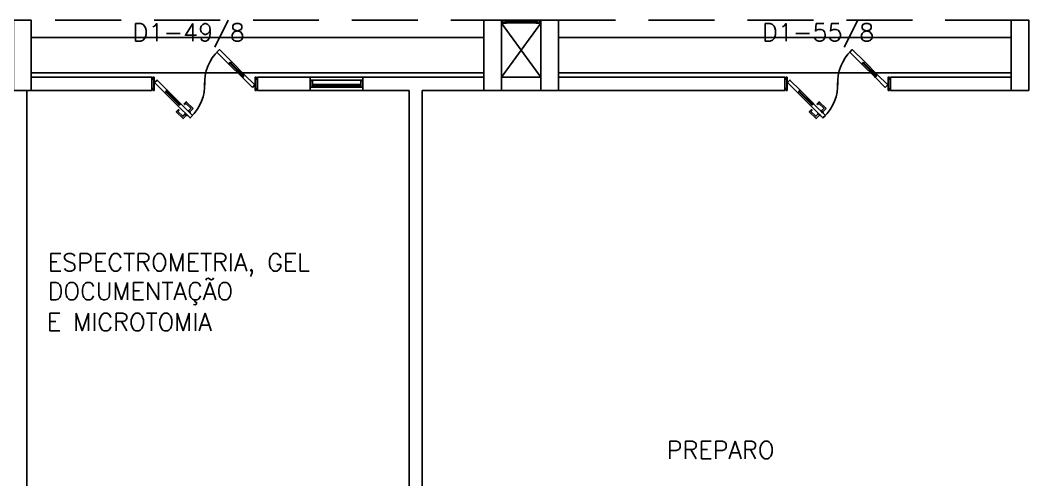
# Model space of a CAD drawing. Header units: millimetres. Extents: x 2801 to 3319, y 1187 to 1422.
# Drawn here: x 3100.25 to 3111.67, y 1255.84 to 1261.07 of the extents above; entities that cross this region are included whole.
import ezdxf

# ---------------------------------------------------------------- set-up
doc = ezdxf.new("R2010")
doc.units = ezdxf.units.MM
doc.linetypes.add('HIDDEN', pattern=[0.375, 0.25, -0.125])
for name, color, linetype in [('AR-ALV', 2, 'Continuous'), ('AR-ESQ', 1, 'Continuous'), ('AR-ESTC', 3, 'Continuous'), ('AR-PEITORIL', 1, 'Continuous'), ('AR-PORTA', 1, 'Continuous'), ('AR-PROJ', 1, 'HIDDEN'), ('AR-SHAFT', 1, 'Continuous'), ('DT-ESQ-BAGUETE-C', 2, 'Continuous'), ('DT-ESQ-BAGUETE-V', 1, 'Continuous'), ('DT-ESQ-CHAPA DOBRADA-V', 1, 'Continuous'), ('DT-ESQ-MARCO-V', 1, 'Continuous'), ('DT-ESQ-PERFIL CADEIRA-C', 2, 'Continuous'), ('DT-ESQ-PERFIL CADEIRA-V', 1, 'Continuous'), ('DT-ESQ-PERFIL U-C', 2, 'Continuous'), ('DT-ESQ-VENEZIANA-C', 2, 'Continuous'), ('DT-ESQ-VENEZIANA-V', 2, 'Continuous'), ('DT-ESQ-VIDRO-C', 2, 'Continuous'), ('ENDEREÇO', 2, 'Continuous'), ('maçaneta', 1, 'Continuous'), ('mov', 1, 'Continuous'), ('PM-PERFIL U-C', 2, 'Continuous'), ('PM-VIDRO', 1, 'Continuous'), ('pm1', 2, 'Continuous'), ('pm2', 2, 'Continuous'), ('TEXTO', 2, 'Continuous')]:
    doc.layers.add(name, color=color, linetype=linetype)
doc.styles.add('UNB-100', font='simplex.shx', dxfattribs={"height": 0.2})
doc.styles.add('UNB1-100', font='simplex.shx', dxfattribs={"height": 0.2})

# ---------------------------------------------------------------- blocks, each defined once
blk = doc.blocks.new('EF01-P')
at = {"layer": 'DT-ESQ-BAGUETE-C', "ltscale": 0.1}
for points in [[(0.002, 0.035), (0.015, 0.035), (0.015, 0.033), (0.002, 0.033), (0.002, 0.005), (0.015, 0.005), (0.015, 0.004), (0.002, 0.004, -0.414214), (0, 0.005), (0, 0.033, -0.414214)], [(0.448, 0.035), (0.435, 0.035), (0.435, 0.033), (0.448, 0.033), (0.448, 0.005), (0.435, 0.005), (0.435, 0.004), (0.448, 0.004, 0.414214), (0.45, 0.005), (0.45, 0.033, 0.414214)]]:
    blk.add_lwpolyline(points, format="xyb", close=True, dxfattribs=at)
at = {"layer": 'DT-ESQ-PERFIL CADEIRA-C', "color": 2, "ltscale": 0.1}
for points in [[(0.01, 0.002), (0.01, 0.003), (0.002, 0.003, 1), (0.002, 0), (0.015, 0, 0.414214), (0.016, 0.002), (0.016, 0.033), (0.043, 0.033)], [(0.407, 0.006), (0.432, 0.006), (0.432, 0.016), (0.433, 0.016), (0.433, 0.006, -0.414214), (0.432, 0.005), (0.407, 0.005), (0.394, 0.005, -1), (0.394, 0.008), (0.407, 0.008), (0.407, 0.02), (0.407, 0.032), (0.394, 0.032, -1), (0.394, 0.035), (0.407, 0.035), (0.433, 0.035, -0.414214), (0.435, 0.033), (0.435, 0.002), (0.448, 0.002)]]:
    blk.add_lwpolyline(points, format="xyb", dxfattribs=at)
at = {"layer": 'DT-ESQ-PERFIL CADEIRA-C', "ltscale": 0.1}
for points in [[(0.043, 0.006), (0.018, 0.006), (0.018, 0.016), (0.016, 0.016), (0.016, 0.006, 0.414214), (0.018, 0.005), (0.043, 0.005), (0.056, 0.005, 1), (0.056, 0.008), (0.043, 0.008), (0.043, 0.02), (0.043, 0.032), (0.056, 0.032, 1), (0.056, 0.035), (0.043, 0.035), (0.016, 0.035, 0.414214), (0.015, 0.033), (0.015, 0.002), (0.002, 0.002)], [(0.041, 0.02), (0.041, 0.032, -0.414214), (0.043, 0.033), (0.056, 0.033)], [(0.041, 0.02), (0.041, 0.008, 0.414214), (0.043, 0.006), (0.056, 0.006)], [(0.408, 0.02), (0.408, 0.032, 0.414214), (0.407, 0.033), (0.394, 0.033)], [(0.408, 0.02), (0.408, 0.008, -0.414214), (0.407, 0.006), (0.394, 0.006)], [(0.44, 0.002), (0.44, 0.003), (0.448, 0.003, -1), (0.448, 0), (0.435, 0, -0.414214), (0.433, 0.002), (0.433, 0.033), (0.407, 0.033)]]:
    blk.add_lwpolyline(points, format="xyb", dxfattribs=at)
at = {"layer": 'DT-ESQ-PERFIL CADEIRA-V', "ltscale": 0.1}
blk.add_line((0.015, 0), (0.435, 0), dxfattribs=at)
at = {"layer": 'DT-ESQ-VENEZIANA-C', "ltscale": 0.1}
for p, q in [((0.043, 0.011), (0.407, 0.011)), ((0.043, 0.009), (0.407, 0.009))]:
    blk.add_line(p, q, dxfattribs=at)
at = {"layer": 'DT-ESQ-VENEZIANA-V', "ltscale": 0.1}
blk.add_line((0.043, 0.031), (0.407, 0.031), dxfattribs=at)
blk = doc.blocks.new('EF03A-P')
at = {"layer": 'DT-ESQ-BAGUETE-C', "ltscale": 0.1}
for points in [[(0.039, -0.05), (0.0255, -0.05), (0.0255, -0.0485), (0.039, -0.0485), (0.039, -0.0365), (0.0255, -0.0365), (0.0255, -0.035), (0.039, -0.035, -0.4142136), (0.0405, -0.0365), (0.0405, -0.0485, -0.4142136)], [(0.561, -0.05), (0.5745, -0.05), (0.5745, -0.0485), (0.561, -0.0485), (0.561, -0.0365), (0.5745, -0.0365), (0.5745, -0.035), (0.561, -0.035, 0.4142136), (0.5595, -0.0365), (0.5595, -0.0485, 0.4142136)]]:
    blk.add_lwpolyline(points, format="xyb", close=True, dxfattribs=at)
at = {"layer": 'DT-ESQ-BAGUETE-V', "ltscale": 0.1}
blk.add_line((0.561, -0.05), (0.039, -0.05), dxfattribs=at)
at = {"layer": 'DT-ESQ-CHAPA DOBRADA-V', "ltscale": 0.1}
blk.add_line((0.56, -0.067), (0.04, -0.067), dxfattribs=at)
at = {"layer": 'DT-ESQ-MARCO-V', "ltscale": 0.1}
for p, q in [((0.0235, -0.035), (0.5765, -0.035)), ((0.0235, -0.115), (0.5765, -0.115))]:
    blk.add_line(p, q, dxfattribs=at)
at = {"layer": 'DT-ESQ-PERFIL U-C', "ltscale": 0.1}
for points in [[(0.025, -0.0655), (0.025, -0.0655, 0.4142136), (0.0235, -0.067), (0.0235, -0.1135), (0.0015, -0.1135), (0.0015, -0.1), (0, -0.1), (0, -0.1135, 0.4142136), (0.0015, -0.115), (0.0235, -0.115, 0.4142136), (0.025, -0.1135), (0.025, -0.067), (0.04, -0.067, 1), (0.04, -0.064), (0.025, -0.064), (0.025, -0.0365, 0.4142136), (0.0235, -0.035), (0.0015, -0.035, 0.4142136), (0, -0.0365), (0, -0.05), (0.0015, -0.05), (0.0015, -0.0365), (0.0235, -0.0365), (0.0235, -0.064, 0.4142136), (0.025, -0.0655), (0.04, -0.0655)], [(0.575, -0.0655), (0.575, -0.0655, -0.4142136), (0.5765, -0.067), (0.5765, -0.1135), (0.5985, -0.1135), (0.5985, -0.1), (0.6, -0.1), (0.6, -0.1135, -0.4142136), (0.5985, -0.115), (0.5765, -0.115, -0.4142136), (0.575, -0.1135), (0.575, -0.067), (0.56, -0.067, -1), (0.56, -0.064), (0.575, -0.064), (0.575, -0.0365, -0.4142136), (0.5765, -0.035), (0.5985, -0.035, -0.4142136), (0.6, -0.0365), (0.6, -0.05), (0.5985, -0.05), (0.5985, -0.0365), (0.5765, -0.0365), (0.5765, -0.064, -0.4142136), (0.575, -0.0655), (0.56, -0.0655)]]:
    blk.add_lwpolyline(points, format="xyb", dxfattribs=at)
at = {"layer": 'DT-ESQ-VIDRO-C', "ltscale": 0.1}
blk.add_lwpolyline([(0.027, -0.062), (0.027, -0.052), (0.573, -0.052), (0.573, -0.062)], close=True, dxfattribs=at)
blk = doc.blocks.new('PM7B')
at = {"layer": 'maçaneta'}
for points in [[(0.732, -0.208), (0.771, -0.247), (0.785, -0.233), (0.758, -0.206, -0.414214), (0.758, -0.204), (0.813, -0.148), (0.827, -0.162), (0.834, -0.155), (0.81, -0.13)], [(0.806, -0.282), (0.845, -0.321), (0.923, -0.243), (0.898, -0.219), (0.891, -0.226), (0.905, -0.24), (0.849, -0.295, -0.414214), (0.847, -0.295), (0.82, -0.268)], [(0.845, -0.321), (0.806, -0.282), (0.82, -0.268), (0.847, -0.295, 0.414214), (0.849, -0.295), (0.905, -0.24), (0.891, -0.226), (0.898, -0.219), (0.923, -0.243)]]:
    blk.add_lwpolyline(points, format="xyb", close=True, dxfattribs=at)
for points in [[(0.792, -0.226), (0.764, -0.254), (0.767, -0.258), (0.795, -0.229)], [(0.792, -0.226), (0.764, -0.254), (0.767, -0.258), (0.795, -0.229)], [(0.827, -0.261), (0.799, -0.289), (0.795, -0.286), (0.824, -0.258)], [(0.827, -0.261), (0.799, -0.289), (0.795, -0.286), (0.824, -0.258)]]:
    blk.add_lwpolyline(points, close=True, dxfattribs=at)
at = {"layer": 'mov'}
for centre, start, end in [((0.099, 0.089), 356.8029, 46.3992), ((1.101, 0.061), 176.8029, 226.3992)]:
    blk.add_arc(centre, 0.501, start, end, dxfattribs=at)
at = {"layer": 'PM-PERFIL U-C'}
for p, q in [((0, 0.12), (0, 0.139)), ((0.002, 0.12), (0, 0.12)), ((0.001, 0.14), (0.01, 0.14)), ((0.01, 0.138), (0.002, 0.138)), ((0.002, 0.138), (0.002, 0.12)), ((0.01, 0.14), (0.01, 0.149)), ((0.012, 0.15), (0.023, 0.15)), ((0.023, 0.148), (0.012, 0.148)), ((0.012, 0.148), (0.012, 0.139)), ((0.023, 0.148), (0.023, 0.002)), ((0.025, 0.149), (0.025, 0.001)), ((1.175, 0.149), (1.175, 0.001)), ((1.188, 0.15), (1.176, 0.15)), ((1.177, 0.148), (1.188, 0.148)), ((1.177, 0.148), (1.177, 0.002)), ((1.188, 0.148), (1.188, 0.139)), ((1.189, 0.138), (1.198, 0.138)), ((1.19, 0.14), (1.19, 0.149)), ((1.198, 0.14), (1.19, 0.14)), ((1.198, 0.138), (1.198, 0.12)), ((1.198, 0.12), (1.2, 0.12)), ((1.2, 0.12), (1.2, 0.139)), ((0, 0.012), (0, 0.03)), ((0, 0.03), (0.002, 0.03)), ((0.01, 0.01), (0.001, 0.01)), ((0.002, 0.03), (0.002, 0.012)), ((0.002, 0.012), (0.01, 0.012)), ((0.01, 0.001), (0.01, 0.01)), ((0.012, 0.01), (0.012, 0.002)), ((0.012, 0.002), (0.023, 0.002)), ((0.023, 0), (0.012, 0)), ((1.188, 0.002), (1.177, 0.002)), ((1.176, 0), (1.188, 0)), ((1.188, 0.01), (1.188, 0.002)), ((1.198, 0.012), (1.189, 0.012)), ((1.19, 0.01), (1.198, 0.01)), ((1.19, 0.001), (1.19, 0.01)), ((1.198, 0.03), (1.198, 0.012)), ((1.2, 0.03), (1.198, 0.03)), ((1.2, 0.012), (1.2, 0.03))]:
    blk.add_line(p, q, dxfattribs=at)
for centre, start, end in [((0.001, 0.139), 90, 180), ((0.012, 0.149), 90, 180), ((0.01, 0.139), 270, 0), ((0.023, 0.149), 0, 90), ((1.176, 0.149), 90, 180), ((1.188, 0.149), 0, 90), ((1.189, 0.139), 180, 270), ((1.198, 0.139), 0, 90), ((0.001, 0.012), 180, 270), ((0.01, 0.01), 0, 90), ((0.012, 0.001), 180, 270), ((0.023, 0.001), 269.9386, 0), ((1.176, 0.001), 180, 270.0614), ((1.189, 0.01), 90, 180), ((1.188, 0.001), 270, 0), ((1.198, 0.012), 270, 0)]:
    blk.add_arc(centre, 0.0015, start, end, dxfattribs=at)
at = {"layer": 'PM-VIDRO'}
for p, q in [((0.161, 0.171), (0.302, 0.312)), ((0.309, 0.305), (0.168, 0.164)), ((0.891, -0.155), (1.032, -0.014)), ((1.039, -0.021), (0.898, -0.162))]:
    blk.add_line(p, q, dxfattribs=at)
at = {"layer": 'pm1'}
for p, q in [((0.302, 0.312), (0.291, 0.323)), ((0.302, 0.312), (0.309, 0.319)), ((0.327, 0.302), (0.309, 0.319)), ((0.316, 0.312), (0.309, 0.305)), ((0.32, 0.294), (0.309, 0.305)), ((0.327, 0.302), (0.32, 0.294)), ((0.03, 0.061), (0.15, 0.181)), ((0.178, 0.153), (0.058, 0.033)), ((0.15, 0.181), (0.161, 0.171)), ((0.154, 0.164), (0.161, 0.171)), ((0.171, 0.146), (0.154, 0.164)), ((0.168, 0.164), (0.161, 0.157)), ((0.168, 0.164), (0.178, 0.153)), ((0.178, 0.153), (0.171, 0.146)), ((0.058, 0.033), (0.03, 0.061)), ((1.022, -0.003), (1.029, 0.004)), ((1.029, 0.004), (1.046, -0.014)), ((1.032, -0.014), (1.039, -0.007)), ((1.046, -0.014), (1.039, -0.021)), ((0.873, -0.152), (0.88, -0.144)), ((0.873, -0.152), (0.891, -0.169)), ((0.88, -0.144), (0.891, -0.155)), ((0.884, -0.162), (0.891, -0.155)), ((0.898, -0.162), (0.891, -0.169)), ((0.898, -0.162), (0.909, -0.173))]:
    blk.add_line(p, q, dxfattribs=at)
for points in [[(0.291, 0.323), (0.433, 0.464), (0.461, 0.436), (0.32, 0.294)], [(1.032, -0.014), (1.022, -0.003), (1.142, 0.117), (1.17, 0.089), (1.05, -0.031), (1.039, -0.021)], [(0.909, -0.173), (0.767, -0.314), (0.739, -0.286), (0.873, -0.152)]]:
    blk.add_lwpolyline(points, dxfattribs=at)
at = {"layer": 'pm2'}
for p, q in [((0.15, 0.181), (0.291, 0.323)), ((0.32, 0.294), (0.178, 0.153)), ((0.88, -0.144), (1.022, -0.003)), ((1.05, -0.031), (0.909, -0.173))]:
    blk.add_line(p, q, dxfattribs=at)

msp = doc.modelspace()

# ---------------------------------------------------------------- linework, layer by layer
at = {"layer": 'AR-ALV'}
for p, q in [((3101.75, 1260.425), (3100.375, 1260.425)), ((3101.75, 1260.275), (3101.75, 1260.425)), ((3102.95, 1260.275), (3102.95, 1260.425)), ((3103.55, 1260.425), (3102.95, 1260.425)), ((3103.55, 1260.425), (3103.55, 1260.275)), ((3105.525, 1260.425), (3104.15, 1260.425)), ((3104.15, 1260.275), (3104.15, 1260.425)), ((3104.15, 1260.275), (3104.15, 1260.425)), ((3106.175, 1260.425), (3105.725, 1260.425)), ((3108.95, 1260.425), (3106.375, 1260.425)), ((3108.95, 1260.275), (3108.95, 1260.425)), ((3110.15, 1260.425), (3111.525, 1260.425)), ((3110.15, 1260.275), (3110.15, 1260.425)), ((3100.325, 1254.95), (3100.325, 1260.275)), ((3100.375, 1260.275), (3101.75, 1260.275)), ((3103.55, 1260.275), (3102.95, 1260.275)), ((3104.675, 1260.275), (3104.15, 1260.275)), ((3104.675, 1254.95), (3104.675, 1260.275)), ((3105.525, 1260.275), (3104.825, 1260.275)), ((3104.825, 1251.95), (3104.825, 1260.275)), ((3106.175, 1260.275), (3105.725, 1260.275)), ((3108.95, 1260.275), (3106.375, 1260.275)), ((3110.15, 1260.275), (3111.525, 1260.275))]:
    msp.add_line(p, q, dxfattribs=at)
at = {"layer": 'AR-ESTC'}
for points in [[(3100.175, 1260.275), (3100.375, 1260.275), (3100.375, 1261.075), (3100.175, 1261.075)], [(3105.525, 1260.275), (3105.725, 1260.275), (3105.725, 1261.075), (3105.525, 1261.075)], [(3106.175, 1260.275), (3106.375, 1260.275), (3106.375, 1261.075), (3106.175, 1261.075)], [(3111.525, 1260.275), (3111.725, 1260.275), (3111.725, 1261.075), (3111.525, 1261.075)]]:
    msp.add_lwpolyline(points, close=True, dxfattribs=at)
at = {"layer": 'AR-PEITORIL'}
for p, q in [((3103.55, 1260.425), (3104.15, 1260.425)), ((3103.55, 1260.275), (3104.15, 1260.275))]:
    msp.add_line(p, q, dxfattribs=at)
at = {"layer": 'AR-PROJ', "ltscale": 3}
msp.add_line((3111.525, 1261.075), (3046.375, 1261.075), dxfattribs=at)
at = {"layer": 'AR-SHAFT'}
for p, q in [((3106.173, 1261.04), (3105.725, 1260.425)), ((3105.726, 1261.04), (3106.175, 1260.425)), ((3100.375, 1260.875), (3105.525, 1260.875)), ((3106.375, 1260.875), (3111.525, 1260.875)), ((3100.375, 1260.475), (3105.525, 1260.475)), ((3106.375, 1260.475), (3111.525, 1260.475))]:
    msp.add_line(p, q, dxfattribs=at)

# ---------------------------------------------------------------- block references
at = {"layer": 'AR-ESQ', "rotation": 180}
for name, p in [('EF01-P', (3106.175, 1261.075)), ('EF03A-P', (3104.15, 1260.275))]:
    msp.add_blockref(name, p, dxfattribs=at)
at = {"layer": 'AR-PORTA', "xscale": -1}
for p in [(3102.95, 1260.275), (3110.15, 1260.275)]:
    msp.add_blockref('PM7B', p, dxfattribs=at)

# ---------------------------------------------------------------- texts
at = {"layer": 'ENDEREÇO', "style": 'UNB1-100'}
for s, p in [('D1-49/8', (3101.53, 1260.835)), ('D1-55/8', (3108.69, 1260.835))]:
    msp.add_text(s, height=0.2, dxfattribs=at).set_placement(p)
at = {"layer": 'TEXTO', "style": 'UNB-100'}
for s, p in [('ESPECTROMETRIA, GEL ', (3100.566, 1258.218)), ('DOCUMENTAÇÃO ', (3100.564, 1257.89)), ('E MICROTOMIA', (3100.555, 1257.538)), ('PREPARO', (3107.606, 1256.082))]:
    msp.add_text(s, height=0.2, dxfattribs=at).set_placement(p)

doc.saveas('drawing.dxf')
